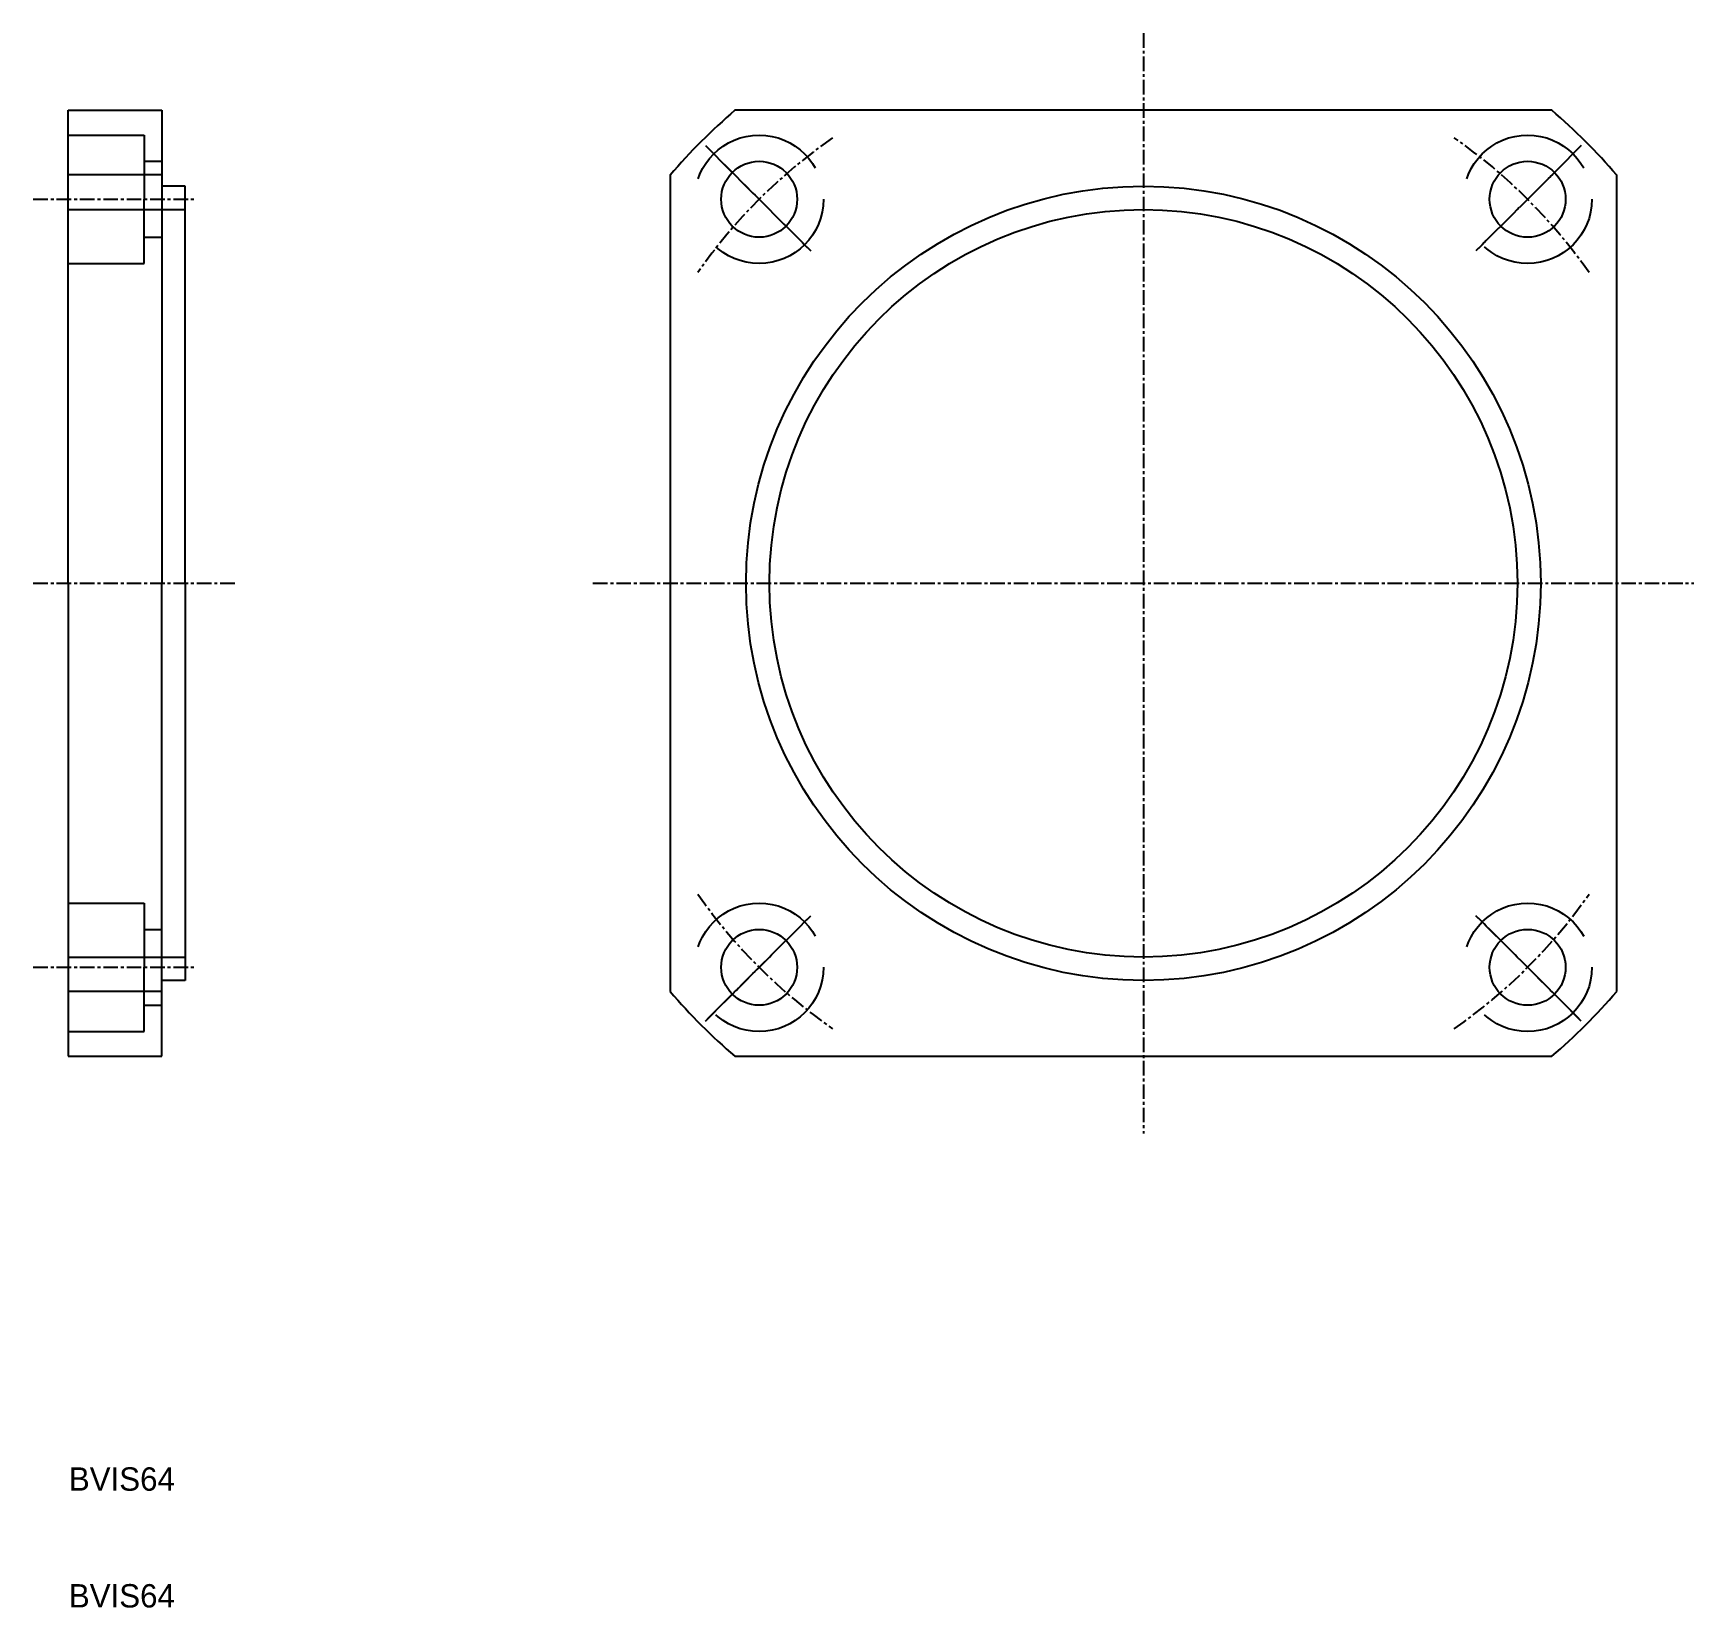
# Model space of a CAD drawing. Extents: x 139 to 282, y 81 to 216.
import ezdxf

# ---------------------------------------------------------------- set-up
doc = ezdxf.new("R2010")
doc.units = 0
doc.linetypes.add('CENTER', pattern=[2, 1.25, -0.25, 0.25, -0.25])
doc.linetypes.add('DASHED', pattern=[19.05, 12.7, -6.35])
doc.layers.get('0').update_dxf_attribs({"linetype": 'CONTINUOUS'})
doc.layers.add('CENTER', color=1, linetype='CENTER')

msp = doc.modelspace()

# ---------------------------------------------------------------- linework, layer by layer
for p, q in [((142.44, 168.78), (142.44, 209.28)), ((142.44, 209.28), (150.44, 209.28)), ((150.44, 209.28), (150.44, 168.78)), ((269.39, 209.28), (199.48, 209.28)), ((150.44, 203.74), (142.44, 203.74)), ((193.94, 203.74), (193.94, 133.82)), ((274.94, 133.82), (274.94, 203.74)), ((152.44, 202.78), (150.44, 202.78)), ((152.44, 168.78), (152.44, 202.78)), ((142.44, 168.78), (142.44, 128.28)), ((150.44, 128.28), (150.44, 168.78)), ((152.44, 168.78), (152.44, 134.78)), ((150.44, 133.82), (142.44, 133.82)), ((152.44, 134.78), (150.44, 134.78)), ((142.44, 128.28), (150.44, 128.28)), ((199.48, 128.28), (269.39, 128.28))]:
    msp.add_line(p, q)
at = {"color": 3, "linetype": 'DASHED'}
for p, q in [((142.44, 207.16), (148.94, 207.16)), ((148.94, 207.16), (148.94, 201.66)), ((148.94, 204.91), (150.44, 204.91)), ((142.44, 200.78), (152.44, 200.78)), ((148.94, 196.16), (148.94, 201.66)), ((148.94, 198.41), (150.44, 198.41)), ((142.44, 196.16), (148.94, 196.16)), ((142.44, 141.4), (148.94, 141.4)), ((148.94, 141.4), (148.94, 135.9)), ((148.94, 139.15), (150.44, 139.15)), ((142.44, 136.78), (152.44, 136.78)), ((148.94, 130.4), (148.94, 135.9)), ((148.94, 132.65), (150.44, 132.65)), ((142.44, 130.4), (148.94, 130.4))]:
    msp.add_line(p, q, dxfattribs=at)
for centre in [(201.56, 201.66), (267.32, 201.66), (201.56, 135.9), (267.32, 135.9)]:
    msp.add_circle(centre, 5.5, dxfattribs=at)
for centre, radius in [((201.56, 201.66), 3.25), ((201.56, 201.66), 3.25), ((267.32, 201.66), 3.25), ((267.32, 201.66), 3.25), ((234.44, 168.78), 34), ((234.44, 168.78), 32), ((201.56, 135.9), 3.25), ((201.56, 135.9), 3.25), ((267.32, 135.9), 3.25), ((267.32, 135.9), 3.25)]:
    msp.add_circle(centre, radius)
for start, end in [(130.7987, 139.2013), (40.7987, 49.2013), (220.7987, 229.2013), (310.7987, 319.2013)]:
    msp.add_arc((234.44, 168.78), 53.5, start, end)
at = {"layer": 'CENTER', "color": 1, "linetype": 'CENTER'}
for p, q in [((234.44, 215.88), (234.44, 121.68)), ((196.96, 206.25), (205.98, 197.24)), ((197.14, 206.08), (205.98, 197.24)), ((271.91, 206.25), (262.9, 197.24)), ((271.74, 206.08), (262.9, 197.24)), ((139.44, 201.66), (153.44, 201.66)), ((139.44, 168.78), (156.93, 168.78)), ((187.34, 168.78), (281.54, 168.78)), ((196.96, 131.3), (205.98, 140.32)), ((197.14, 131.48), (205.98, 140.32)), ((271.74, 131.48), (262.9, 140.32)), ((271.91, 131.3), (262.9, 140.32)), ((139.44, 135.9), (153.44, 135.9))]:
    msp.add_line(p, q, dxfattribs=at)
for start, end in [(124.8995, 145.1005), (34.8995, 55.1005), (214.8995, 235.1005), (304.8995, 325.1005)]:
    msp.add_arc((234.44, 168.78), 46.5, start, end, dxfattribs=at)

# ---------------------------------------------------------------- texts
for p in [(142.49, 91.09), (142.49, 81.09)]:
    msp.add_text('BVIS64', height=2).set_placement(p)

doc.saveas('drawing.dxf')
